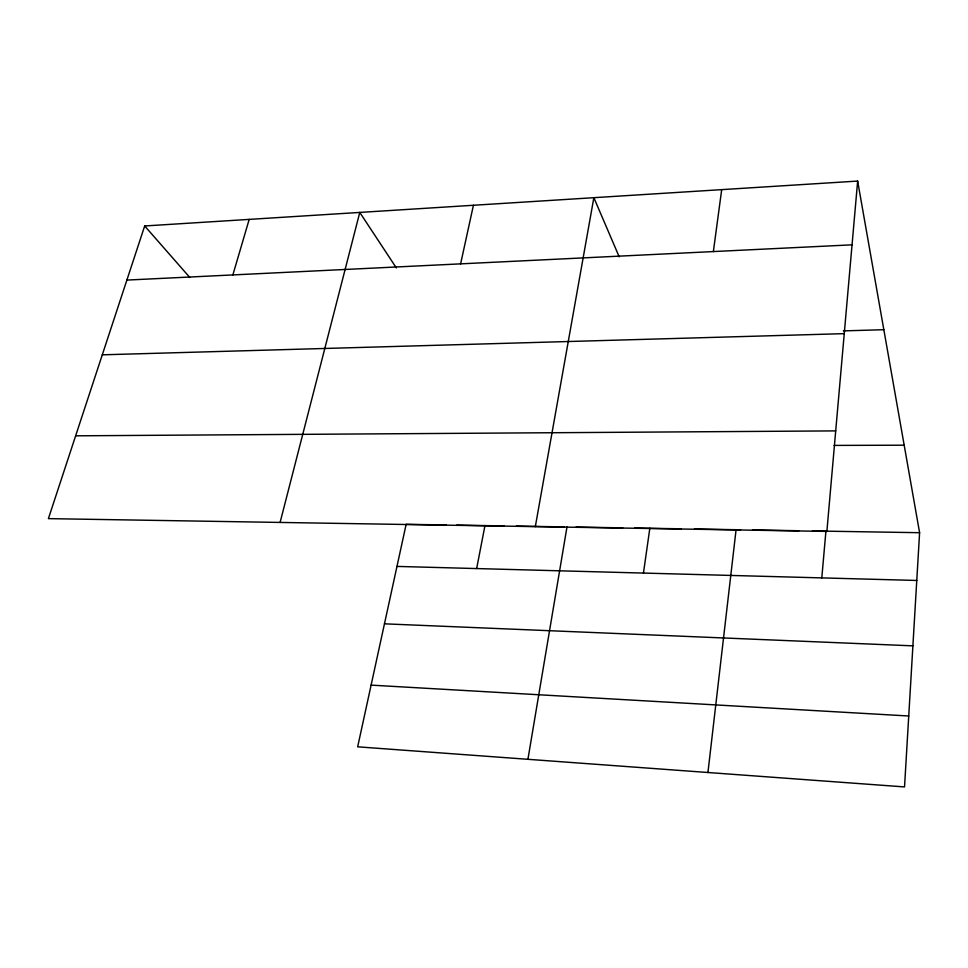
<?xml version="1.0" encoding="UTF-8"?>
<svg xmlns="http://www.w3.org/2000/svg" width="968" height="968" viewBox="0 0 968 968"><rect width="100%" height="100%" fill="white"/><g stroke="black" fill="none" stroke-linecap="round" stroke-linejoin="round"><path stroke-width="1.45" d="M857.648 181.077L826.878 531.408L48.4 518.63L144.68 225.968L857.648 181.077L919.6 532.702L904.535 786.923L357.664 746.824L406.149 524.305L446.309 524.958M821.796 577.896L825.922 531.178M707.935 772.512L736.079 529.702M713.368 251.571L721.692 189.631M643.454 573.08L649.83 528.286M527.923 759.311L566.994 526.931M535.328 526.616L593.856 197.678L619.181 256.798M476.655 568.567L484.968 525.588M460.611 263.865L473.425 205.264M280.103 522.43L359.781 212.428L396.336 267.906M232.864 274.936L249.199 219.385M126.881 280.079L852.046 244.831M843.382 330.887L883.832 329.701M102.293 354.82L844.241 333.645M75.649 435.818L835.699 430.893M834.089 445.413L904.185 445.195M456.714 525.128L504.364 525.914M516.283 526.108L564.005 526.882M576.02 527.088L622.726 527.85M634.766 528.044L681.061 528.806M694.443 529.024L740.568 529.774M752.547 529.968L798.963 530.73M812.442 530.948L919.6 532.702M396.977 566.413L916.769 580.461M384.465 623.828L912.897 645.85M371.107 685.126L908.746 715.993M144.68 225.968L189.813 277.477"/></g></svg>
